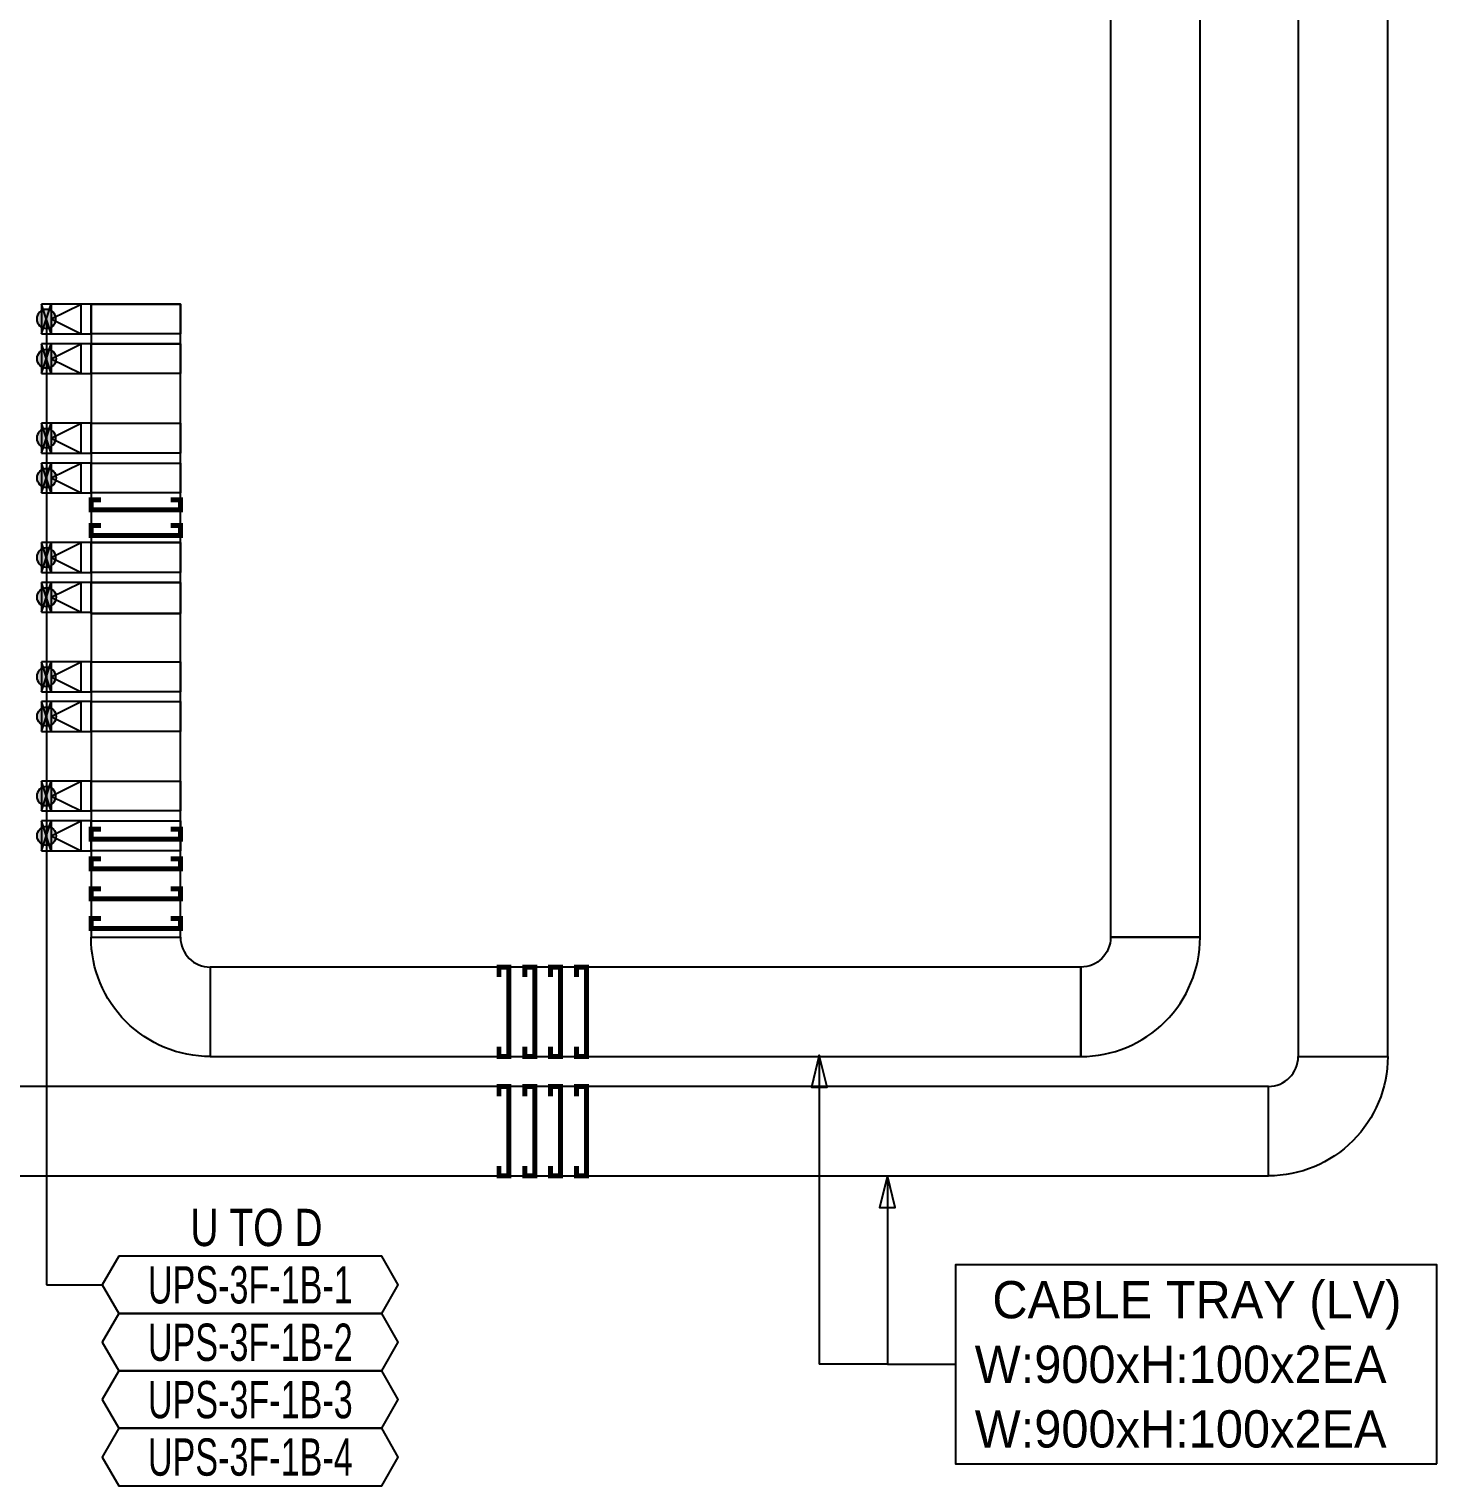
# Model space of a CAD drawing. Header units: millimetres. Extents: x 31670 to 374393, y -351975 to 839589.
# Drawn here: x 294927 to 309096, y 383980 to 398588 of the extents above; entities that cross this region are included whole.
import ezdxf
from ezdxf.enums import TextEntityAlignment as Align

# ---------------------------------------------------------------- set-up
doc = ezdxf.new("R2010")
doc.units = ezdxf.units.MM
doc.header["$LTSCALE"] = 150
for name, color, linetype in [('-----26 Electrical Cable Tray_HV_N', 30, 'Continuous'), ('-----26 Electrical Cable Tray_LV_UPS1', 6, 'Continuous'), ('-----26 Electrical Cable Tray_LV_UPS2', 2, 'Continuous'), ('-----29 주기', 1, 'Continuous'), ('-----30 Text', 2, 'Continuous'), ('-----99 Cable Schedule', 2, 'Continuous')]:
    doc.layers.add(name, color=color, linetype=linetype)
doc.styles.add('ELEC', font='')
doc.styles.get('ELEC').set_extended_font_data('Dotum')

# ---------------------------------------------------------------- blocks, each defined once
blk = doc.blocks.new('A$550585017316')
at = {"color": 0}
for p, q in [((400, 300), (0, 300)), ((0, 300), (0, 0)), ((500, 300), (400, 300)), ((500, 0), (500, 300)), ((0, 0), (400, 0)), ((400, 0), (500, 0))]:
    blk.add_line(p, q, dxfattribs=at)
at = {"color": 8}
for p, q in [((100, 0), (0, 300)), ((0, 0), (100, 300)), ((100, 150), (400, 300)), ((100, 300), (100, 0)), ((400, 0), (400, 300)), ((100, 150), (400, 0))]:
    blk.add_line(p, q, dxfattribs=at)
blk = doc.blocks.new('A$C9a0ab699')
h = blk.add_hatch(color=0)
edge = h.paths.add_edge_path()
edge.add_arc((64.00719340983778, 64.00719340983778), 64.0071934098378, 720.0000000000341, 1080.000000000034, ccw=False)
at = {"color": 0}
blk.add_circle((64.00719340983778, 64.00719340983778), 64.0071934098378, dxfattribs=at)

msp = doc.modelspace()

# ---------------------------------------------------------------- linework, layer by layer
at = {"layer": '-----26 Electrical Cable Tray_HV_N', "color": 1}
for p, q in [((303565.054638126, 385154.2397107796), (302880.0736085512, 385154.2397107796)), ((304250.0356675381, 385151.0720259382), (303565.0546379633, 385151.0720259382))]:
    msp.add_line(p, q, dxfattribs=at)
at = {"layer": '-----26 Electrical Cable Tray_HV_N', "color": 1, "elevation": -3.247652379101243e-10}
msp.add_lwpolyline([(302880.073142444, 388262.8154788986), (302800.073142444, 387942.8154788986), (302960.073142444, 387942.8154788986), (302880.073142444, 388262.8154788986), (302880.0736085512, 385154.2397107796)], dxfattribs=at)
at = {"layer": '-----26 Electrical Cable Tray_HV_N', "color": 1}
msp.add_lwpolyline([(303565.054704904, 387049.9967035523), (303485.054704904, 386729.9967035523), (303645.054704904, 386729.9967035523), (303565.054704904, 387049.9967035523), (303565.0546379633, 385151.0720259382)], dxfattribs=at)
at = {"layer": '-----26 Electrical Cable Tray_HV_N', "color": 1, "elevation": 3.247652379101226e-10}
msp.add_lwpolyline([(309096.0550696774, 384154.2397107796), (309096.0550696774, 386154.2397107796), (304250.0356675381, 386154.2397107796), (304250.0356675381, 384154.2397107796)], close=True, dxfattribs=at)
at = {"layer": '-----26 Electrical Cable Tray_LV_UPS1'}
for points in [[(307699.9976815976, 388249.9961304127), (308599.9976815975, 388249.9961304127), (308599.9589232648, 409300.0016768873), (307699.9589232649, 409300.0016768873)], [(307699.9976815976, 388249.9961304127), (308599.9976815975, 388249.9961304127), (308599.9589232648, 409300.0016768873), (307699.9589232649, 409300.0016768873)], [(296750.9985862466, 389149.9993751217), (296750.9985862466, 388249.9993751217), (305511.9961154172, 388249.9950876783), (305511.9961154172, 389149.9950876782)], [(296750.9985862466, 389149.9993751217), (296750.9985862466, 388249.9993751217), (305511.9961154172, 388249.9950876783), (305511.9961154172, 389149.9950876782)], [(291999.9987702661, 387949.9992438261), (291999.9987702661, 387049.9992438261), (307399.9976815976, 387049.9961304127), (307399.9976815976, 387949.9961304126)], [(291999.9987702661, 387949.9991347572), (291999.9987702661, 387049.9991347573), (307399.9976815976, 387049.9961304127), (307399.9976815976, 387949.9961304126)]]:
    msp.add_lwpolyline(points, close=True, dxfattribs=at)
for points, elevation in [([(305811.9961154173, 389449.9950876782), (306711.9961154172, 389449.9950876782), (306712.0005629946, 401949.9959498909), (305812.0005629946, 401949.9959498909)], -2.736249949006636e-08), ([(305811.9961154173, 389449.9950876782), (306711.9961154172, 389449.9950876782), (306712.0005629946, 401949.9959498909), (305812.0005629946, 401949.9959498909)], -2.736249949006636e-08), ([(295550.9982544322, 389449.9993751217), (296450.9982544321, 389449.9993751217), (296450.999586786, 395819.2058925222), (295550.9995867861, 395819.2058925222)], -4.03158516907268e-08), ([(295550.999358352, 395820.7928116327), (296450.9995598552, 395820.7928082257), (296450.9995598552, 395520.7928082257), (295550.999358352, 395520.7928116327)], -4.03158516907268e-08), ([(295550.999358352, 394620.7928116327), (296450.9995598552, 394620.7928082257), (296450.9995598552, 394320.7928082257), (295550.999358352, 394320.7928116327)], -4.03158516907268e-08), ([(295550.9982544322, 389449.9993751217), (296450.9982544321, 389449.9993751217), (296450.9995745015, 393419.205893587), (295550.9995745015, 393419.205893587)], -2.030124607281053e-08), ([(295550.999358352, 393420.7928116327), (296450.9995598552, 393420.7928082257), (296450.9995598552, 393120.7928082257), (295550.999358352, 393120.7928116327)], -4.03158516907268e-08), ([(295550.9994591036, 392706.3931806048), (296450.9994591035, 392706.3931806048), (296451.0001071179, 393420.7928126975), (295551.000107118, 393420.7928126975)], -3.247652379101243e-10), ([(295550.999358352, 392220.7928116327), (296450.9995598552, 392220.7928082257), (296450.9995598552, 391920.7928082257), (295550.999358352, 391920.7928116327)], -4.03158516907268e-08), ([(295550.999358352, 391020.7928116327), (296450.9995598552, 391020.7928082257), (296450.9995598552, 390720.7928082257), (295550.999358352, 390720.7928116327)], -4.03158516907268e-08)]:
    msp.add_lwpolyline(points, close=True, dxfattribs=dict(at, elevation=elevation))
at = {"layer": '-----26 Electrical Cable Tray_LV_UPS1', "ltscale": 7.5, "const_width": 50}
for points, elevation in [([(296350.9954319914, 393591.5933640748), (296450.9954319914, 393591.5933640748), (296450.9954319914, 393491.5933640748), (295551.0657563623, 393491.6079137089), (295551.0657563623, 393591.6079137089), (295651.0657563623, 393591.6079137089)], -1.577910640558733e-08), ([(296350.928410657, 389938.1270398124), (296450.928410657, 389938.1270398124), (296450.928410657, 389838.1270398124), (295550.998735028, 389838.1415894465), (295550.998735028, 389938.1415894465), (295650.998735028, 389938.1415894465)], -2.030124607278142e-08), ([(296350.928410657, 389638.1270398124), (296450.928410657, 389638.1270398124), (296450.928410657, 389538.1270398124), (295550.998735028, 389538.1415894465), (295550.998735028, 389638.1415894465), (295650.998735028, 389638.1415894465)], -2.030124607278142e-08), ([(300176.2748504241, 389050.0015664643), (300176.2748504241, 389150.0015664643), (300276.2748504241, 389150.0015664643), (300276.26030079, 388250.0718908352), (300176.26030079, 388250.0718908352), (300176.26030079, 388350.0718908352)], -4.522139667194089e-09), ([(300176.2746078204, 387850.0016313962), (300176.2746078204, 387950.0016313962), (300276.2746078204, 387950.0016313962), (300276.2600581864, 387050.0719557672), (300176.2600581864, 387050.0719557672), (300176.2600581864, 387150.0719557672)], -4.522139667194089e-09)]:
    msp.add_lwpolyline(points, dxfattribs=dict(at, elevation=elevation))
at = {"layer": '-----26 Electrical Cable Tray_LV_UPS1'}
for points in [[(296450.9985862466, 389449.9993751217), (296450.9985862466, 389449.9993751217, 0.414213562373095), (296750.9985862466, 389149.9993751217), (296750.9985862466, 389149.9993751217), (296750.9985862466, 388249.9993751217, -0.4142135623731661), (295550.9985862466, 389449.9993751217)], [(296450.9985862466, 389449.9993751217), (296450.9985862466, 389449.9993751217, 0.414213562373095), (296750.9985862466, 389149.9993751217), (296750.9985862466, 389149.9993751217), (296750.9985862466, 388249.9993751217, -0.4142135623731661), (295550.9985862466, 389449.9993751217)], [(307399.9976815976, 387949.9961304127), (307399.9976815976, 387949.9961304127, 0.414213562373095), (307699.9976815976, 388249.9961304127), (307699.9976815976, 388249.9961304127), (308599.9976815976, 388249.9961304127, -0.4142135623731661), (307399.9976815976, 387049.9961304127)], [(307399.9976815976, 387949.9961304127), (307399.9976815976, 387949.9961304127, 0.414213562373095), (307699.9976815976, 388249.9961304127), (307699.9976815976, 388249.9961304127), (308599.9976815976, 388249.9961304127, -0.4142135623731661), (307399.9976815976, 387049.9961304127)]]:
    msp.add_lwpolyline(points, format="xyb", close=True, dxfattribs=at)
at = {"layer": '-----26 Electrical Cable Tray_LV_UPS1', "elevation": -1.799804872041171e-08}
msp.add_lwpolyline([(305811.9961154172, 389449.9950876782), (305811.9961154172, 389449.9950876782, -0.414213562373095), (305511.9961154172, 389149.9950876782), (305511.9961154172, 389149.9950876782), (305511.9961154172, 388249.9950876782, 0.4142135623731661), (306711.9961154172, 389449.9950876782)], format="xyb", close=True, dxfattribs=at)
msp.add_lwpolyline([(305811.9961154172, 389449.9950876782), (305811.9961154172, 389449.9950876782, -0.414213562373095), (305511.9961154172, 389149.9950876782), (305511.9961154172, 389149.9950876782), (305511.9961154172, 388249.9950876782, 0.4142135623731661), (306711.9961154172, 389449.9950876782)], format="xyb", close=True, dxfattribs=at)
at = {"layer": '-----26 Electrical Cable Tray_LV_UPS1', "ltscale": 7.5, "const_width": 50}
for points in [[(300436.0908593153, 389049.996840764), (300436.0908593153, 389149.996840764), (300536.0908593153, 389149.996840764), (300536.0763096812, 388250.067165135), (300436.0763096812, 388250.067165135), (300436.0763096812, 388350.067165135)], [(300436.0906167116, 387849.9969056959), (300436.0906167116, 387949.9969056959), (300536.0906167116, 387949.9969056959), (300536.0760670776, 387050.0672300669), (300436.0760670776, 387050.0672300669), (300436.0760670776, 387150.0672300669)]]:
    msp.add_lwpolyline(points, dxfattribs=at)
at = {"layer": '-----26 Electrical Cable Tray_LV_UPS2'}
for points in [[(307699.9973632565, 388249.9961304127), (308599.9973632565, 388249.9961304127), (308599.9555322403, 408400.003541236), (307699.9555322403, 408400.003541236)], [(307699.9973632565, 388249.9961304127), (308599.9973632565, 388249.9961304127), (308599.9555322403, 408400.003541236), (307699.9555322404, 408400.003541236)], [(296750.9985862466, 389149.9993751217), (296750.9985862466, 388249.9993751217), (305511.9961154172, 388249.9950876783), (305511.9961154172, 389149.9950876782)], [(296750.9985862466, 389149.9993751217), (296750.9985862466, 388249.9993751217), (305511.9961154172, 388249.9950876783), (305511.9961154172, 389149.9950876782)], [(291999.9987702661, 387949.9992438261), (291999.9987702661, 387049.9992438261), (307399.9976815976, 387049.99506099), (307399.9976815976, 387949.9950609899)], [(291999.9987702661, 387949.9991347572), (291999.9987702661, 387049.9991347573), (307399.9976815976, 387049.9961304127), (307399.9976815976, 387949.9961304126)]]:
    msp.add_lwpolyline(points, close=True, dxfattribs=at)
for points, elevation in [([(305811.9957970762, 389449.9950876782), (306711.9957970761, 389449.9950876782), (306712.0005629946, 401949.9959498909), (305812.0005629946, 401949.9959498909)], -2.736249949006636e-08), ([(305811.9957970762, 389449.9950876782), (306711.9957970761, 389449.9950876782), (306712.0005629946, 401949.9959498909), (305812.0005629946, 401949.9959498909)], -2.736249949006636e-08), ([(295550.9982544322, 389449.9993751217), (296450.9982544322, 389449.9993751217), (296450.9995586165, 395419.205893587), (295550.9995586166, 395419.205893587)], -4.03158516907268e-08), ([(295550.999358352, 395420.7928116327), (296450.9995598551, 395420.7928082257), (296450.9995598551, 395120.7928082257), (295550.999358352, 395120.7928116327)], -4.03158516907268e-08), ([(295550.999358352, 394220.7928116327), (296450.9995598551, 394220.7928082257), (296450.9995598551, 393920.7928082257), (295550.999358352, 393920.7928116327)], -4.03158516907268e-08), ([(295550.999358352, 393020.7928116327), (296450.9995598551, 393020.7928082257), (296450.9983563761, 392706.3931789013), (295550.9981548729, 392706.3931823082)], -4.03158516907268e-08), ([(295550.9982556245, 392706.3931806048), (296450.9982556244, 392706.3931806048), (296451.0001057915, 393020.7928126975), (295551.0001057916, 393020.7928126975)], -3.247652379101243e-10), ([(295550.9982544322, 389449.9993751217), (296450.9982544321, 389449.9993751217), (296450.999573175, 393019.205893587), (295550.9995731751, 393019.205893587)], -2.030124607281053e-08), ([(295550.999358352, 391820.7928116327), (296450.9995598551, 391820.7928082257), (296450.9995598551, 391520.7928082257), (295550.999358352, 391520.7928116327)], -4.03158516907268e-08), ([(295550.999358352, 390620.7928116327), (296450.9995598551, 390620.7928082257), (296450.9995598551, 390320.7928082257), (295550.999358352, 390320.7928116327)], -4.03158516907268e-08)]:
    msp.add_lwpolyline(points, close=True, dxfattribs=dict(at, elevation=elevation))
at = {"layer": '-----26 Electrical Cable Tray_LV_UPS2', "ltscale": 7.5, "const_width": 50}
for points, elevation in [([(296350.9996325728, 393851.4093729745), (296450.9996325728, 393851.4093729745), (296450.9996325728, 393751.4093729745), (295551.0699569437, 393751.4239226086), (295551.0699569437, 393851.4239226086), (295651.0699569437, 393851.4239226086)], -2.030124607278142e-08), ([(296350.928410657, 390538.1270398124), (296450.928410657, 390538.1270398124), (296450.928410657, 390438.1270398124), (295550.998735028, 390438.1415894465), (295550.998735028, 390538.1415894465), (295650.998735028, 390538.1415894465)], -2.030124607278142e-08), ([(296350.928410657, 390238.1270398124), (296450.928410657, 390238.1270398124), (296450.928410657, 390138.1270398124), (295550.998735028, 390138.1415894465), (295550.998735028, 390238.1415894465), (295650.998735028, 390238.1415894465)], -2.030124607278142e-08), ([(299656.6428326247, 389050.0099676271), (299656.6428326247, 389150.0099676271), (299756.6428326247, 389150.0099676271), (299756.6282829906, 388250.080291998), (299656.6282829906, 388250.080291998), (299656.6282829906, 388350.080291998)], -1.356641900158227e-08), ([(299916.4588415244, 389050.0057670457), (299916.4588415244, 389150.0057670457), (300016.4588415244, 389150.0057670457), (300016.4442918903, 388250.0760914166), (299916.4442918903, 388250.0760914166), (299916.4442918903, 388350.0760914166)], -9.04427933438818e-09), ([(299656.642590021, 387850.010032559), (299656.642590021, 387950.010032559), (299756.642590021, 387950.010032559), (299756.6280403869, 387050.08035693), (299656.6280403869, 387050.08035693), (299656.6280403869, 387150.08035693)], -1.356641900158227e-08), ([(299916.4585989207, 387850.0058319776), (299916.4585989207, 387950.0058319776), (300016.4585989207, 387950.0058319776), (300016.4440492867, 387050.0761563486), (299916.4440492867, 387050.0761563486), (299916.4440492867, 387150.0761563486)], -9.04427933438818e-09)]:
    msp.add_lwpolyline(points, dxfattribs=dict(at, elevation=elevation))
at = {"layer": '-----26 Electrical Cable Tray_LV_UPS2'}
for points in [[(296450.9985862466, 389449.9993751217), (296450.9985862466, 389449.9993751217, 0.414213562373095), (296750.9985862466, 389149.9993751217), (296750.9985862466, 389149.9993751217), (296750.9985862466, 388249.9993751217, -0.4142135623731661), (295550.9985862466, 389449.9993751217)], [(296450.9985862466, 389449.9993751217), (296450.9985862466, 389449.9993751217, 0.414213562373095), (296750.9985862466, 389149.9993751217), (296750.9985862466, 389149.9993751217), (296750.9985862466, 388249.9993751217, -0.4142135623731661), (295550.9985862466, 389449.9993751217)], [(307399.9976815976, 387949.9961304127), (307399.9976815976, 387949.9961304127, 0.414213562373095), (307699.9976815976, 388249.9961304127), (307699.9976815976, 388249.9961304127), (308599.9976815976, 388249.9961304127, -0.4142135623731661), (307399.9976815976, 387049.9961304127)], [(307399.9976815976, 387949.9961304127), (307399.9976815976, 387949.9961304127, 0.414213562373095), (307699.9976815976, 388249.9961304127), (307699.9976815976, 388249.9961304127), (308599.9976815976, 388249.9961304127, -0.4142135623731661), (307399.9976815976, 387049.9961304127)]]:
    msp.add_lwpolyline(points, format="xyb", close=True, dxfattribs=at)
at = {"layer": '-----26 Electrical Cable Tray_LV_UPS2', "elevation": -1.799804872041171e-08}
msp.add_lwpolyline([(305811.9961154172, 389449.9950876782), (305811.9961154172, 389449.9950876782, -0.414213562373095), (305511.9961154172, 389149.9950876782), (305511.9961154172, 389149.9950876782), (305511.9961154172, 388249.9950876782, 0.4142135623731661), (306711.9961154172, 389449.9950876782)], format="xyb", close=True, dxfattribs=at)
msp.add_lwpolyline([(305811.9961154172, 389449.9950876782), (305811.9961154172, 389449.9950876782, -0.414213562373095), (305511.9961154172, 389149.9950876782), (305511.9961154172, 389149.9950876782), (305511.9961154172, 388249.9950876782, 0.4142135623731661), (306711.9961154172, 389449.9950876782)], format="xyb", close=True, dxfattribs=at)
at = {"layer": '-----29 주기', "elevation": -2.030124607281053e-08}
for points in [[(295830.9185060494, 386242.5961755076), (295664.2086158375, 385953.846175506), (295830.9185060518, 385665.0961755025), (298476.7293851586, 385665.0961755025), (298643.439275382, 385953.846175506), (298476.7293851561, 386242.5961755076)], [(295830.9185060518, 385665.0961755025), (295664.2086158399, 385376.3461755008), (295830.9185060543, 385087.5961754973), (298476.729385161, 385087.5961754973), (298643.4392753845, 385376.3461755008), (298476.7293851586, 385665.0961755025)], [(295830.918506035, 385087.5961754973), (295664.2086158231, 384798.8461754957), (295830.9185060374, 384510.0961754922), (298476.7293851442, 384510.0961754922), (298643.4392753677, 384798.8461754957), (298476.7293851417, 385087.5961754973)], [(295830.9185060374, 384510.0961754922), (295664.2086158255, 384221.3461754906), (295830.9185060399, 383932.5961754871), (298476.7293851466, 383932.5961754871), (298643.4392753701, 384221.3461754906), (298476.7293851442, 384510.0961754922)]]:
    msp.add_lwpolyline(points, close=True, dxfattribs=at)
at = {"layer": '-----99 Cable Schedule', "color": 1}
for p, q in [((295104.2455139698, 395661.0543447792, -2.030124607281053e-08), (295104.2455139698, 385953.846175506, -2.030124607281053e-08)), ((295104.2455139698, 385953.846175506, -2.030124607281053e-08), (295664.2086158375, 385953.846175506, -2.030124607281053e-08))]:
    msp.add_line(p, q, dxfattribs=at)

# ---------------------------------------------------------------- block references
at = {"layer": '-----26 Electrical Cable Tray_LV_UPS1'}
for p in [(295050.999358352, 395520.7928116327, -2.030124607281053e-08), (295050.999358352, 394320.7928116327, -2.030124607281053e-08), (295050.999358352, 393120.7928116327, -2.030124607281053e-08), (295050.999358352, 391920.7928116327, -2.030124607281053e-08), (295050.999358352, 390720.7928116327, -2.030124607281053e-08)]:
    msp.add_blockref('A$550585017316', p, dxfattribs=at)
at = {"layer": '-----26 Electrical Cable Tray_LV_UPS2'}
for p in [(295050.999358352, 395120.7928116327, -2.030124607281053e-08), (295050.999358352, 393920.7928116327, -2.030124607281053e-08), (295050.999358352, 392720.7928116327, -2.030124607281053e-08), (295050.999358352, 391520.7928116327, -2.030124607281053e-08), (295050.999358352, 390320.7928116327, -2.030124607281053e-08)]:
    msp.add_blockref('A$550585017316', p, dxfattribs=at)
at = {"layer": '-----99 Cable Schedule', "color": 1, "xscale": -1.5, "yscale": 1.5, "zscale": 1.5, "rotation": 180}
for p in [(295004.9885682372, 395766.8036017474, -2.030124607281053e-08), (295004.9885682372, 394566.8036017474, -2.030124607281053e-08), (295004.9885682372, 393366.8036017474, -2.030124607281053e-08), (295004.9885682372, 392166.8036017474, -2.030124607281053e-08), (295004.9885682372, 390966.8036017474, -2.030124607281053e-08)]:
    msp.add_blockref('A$C9a0ab699', p, dxfattribs=at)
at = {"layer": '-----99 Cable Schedule', "color": 1, "xscale": 1.5, "yscale": 1.5, "zscale": 1.5}
for p in [(295007.8607839465, 395174.7820215179, -2.030124607281053e-08), (295007.8607839465, 393974.7820215179, -2.030124607281053e-08), (295007.8607839465, 392774.7820215179, -2.030124607281053e-08), (295007.8607839465, 391574.7820215179, -2.030124607281053e-08), (295007.8607839465, 390374.7820215179, -2.030124607281053e-08)]:
    msp.add_blockref('A$C9a0ab699', p, dxfattribs=at)

# ---------------------------------------------------------------- texts
at = {"layer": '-----26 Electrical Cable Tray_LV_UPS1', "style": 'ELEC'}
msp.add_text('W:900xH:100x2EA', height=375, dxfattribs=at).set_placement((304444.1961822961, 384504.2397107796), align=Align.MIDDLE_LEFT)
at = {"layer": '-----26 Electrical Cable Tray_LV_UPS2', "style": 'ELEC'}
for s, p in [('CABLE TRAY (LV)', (304621.7742012921, 385804.2397107796)), ('W:900xH:100x2EA', (304444.1961822961, 385154.2397107796))]:
    msp.add_text(s, height=375, dxfattribs=at).set_placement(p, align=Align.MIDDLE_LEFT)
at = {"layer": '-----30 Text', "linetype": 'Continuous', "style": 'ELEC', "width": 0.7}
for s, p in [('UPS-3F-1B-1', (297153.823945604, 385953.846175505, -2.013195889773224e-08)), ('UPS-3F-1B-2', (297153.8239456064, 385376.3461754999, -2.013195889773224e-08)), ('UPS-3F-1B-3', (297153.8239455896, 384798.8461754948, -2.013195889773224e-08)), ('UPS-3F-1B-4', (297153.823945592, 384221.3461754897, -2.013195889773224e-08))]:
    msp.add_text(s, height=375, dxfattribs=at).set_placement(p, align=Align.MIDDLE)
at = {"layer": '-----99 Cable Schedule', "style": 'ELEC', "width": 0.8}
msp.add_text('U TO D', height=375, dxfattribs=at).set_placement((297215.4447687811, 386531.3461755103, -2.036698824086825e-08), align=Align.MIDDLE)

doc.saveas('drawing.dxf')
